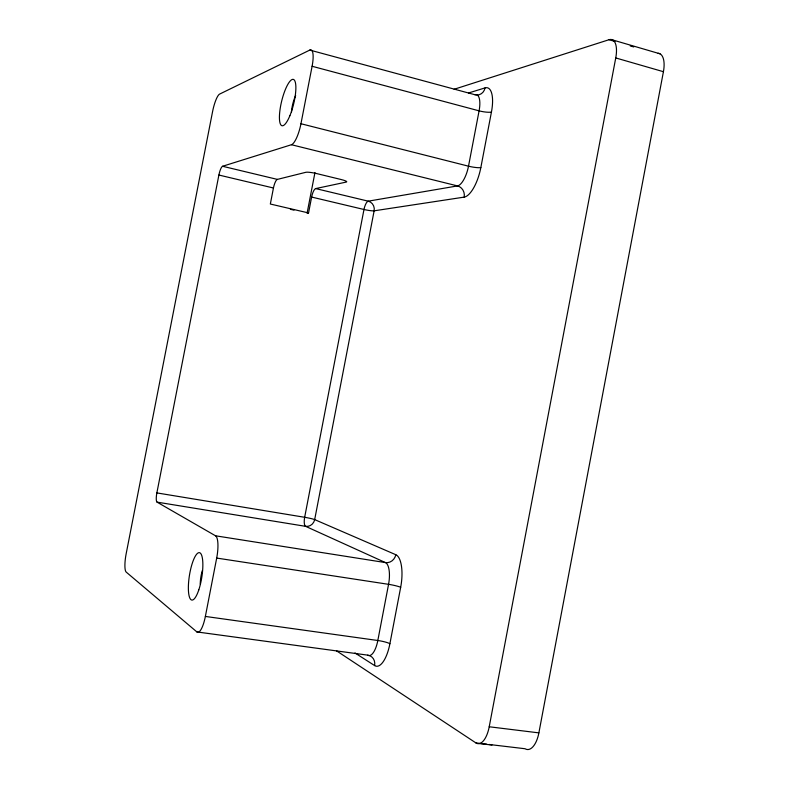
<?xml version="1.0" encoding="UTF-8"?>
<svg xmlns="http://www.w3.org/2000/svg" width="789" height="789" viewBox="0 0 789 789"><rect width="100%" height="100%" fill="white"/><g stroke="black" fill="none" stroke-linecap="round" stroke-linejoin="round"><path stroke-width="1.18" d="M489.091 744.471L525.07 748.741A22.417 10.296 -85.1 0 0 538.877 732.873L663.421 71.7A22.26 10.06 -71.8 0 0 658.115 53.267M336.499 650.807L475.895 742.903A22.674 9.774 -84.6 0 0 489.219 726.768L615.745 57.942A22.506 9.547 -72.3 0 0 609.029 39.716L454.119 89.275M354.981 652.957L374.617 665.571A28.542 10.612 -82.5 0 0 389.904 643.696L400.674 587.302A28.365 10.652 -81.7 0 0 395.802 554.716L314.673 519.606A8.097 0.631 10.9 0 0 304.662 517.288L156.863 492.908L218.888 175.04A8.373 1.933 -77.3 0 1 222.577 166.272L291.437 144.722L457.512 185.918A9.379 8.59 84 0 1 464.169 197.122L374.134 210.821A8.058 0.996 10.9 0 1 363.985 209.489L311.625 197.063L308.548 212.951L307.089 213.198L314.959 172.554M464.169 197.122A28.197 10.504 -75.4 0 0 480.836 167.584L491.439 112.048A28.335 10.425 -74.6 0 0 485.048 87.904L468.607 92.964M311.625 197.063A8.196 2.357 -76.9 0 1 315.679 188.581L346.263 182.072A8.659 1.203 11.1 0 0 341.065 179.507L316.744 173.6A8.709 1.213 11.2 0 0 305.915 172.278L277.353 179.399A8.265 2.189 -77 0 0 273.448 187.999L270.341 204.026L308.548 212.951M485.048 87.904A9.419 8.501 78.4 0 1 474.958 94.739L309.811 50.072L219.589 94.108A16.066 3.511 -76.8 0 0 212.606 111.456L126.151 553.829A16.194 3.56 -80.5 0 0 126.201 572.094L196.885 631.93A19.814 5.267 -81.3 0 0 205.367 616.436L216.689 558.07A19.686 5.286 -80.8 0 0 215.535 535.8L157.041 502.129A8.413 1.953 -80 0 1 156.863 492.908M291.437 144.722A19.567 5.207 -76.4 0 0 300.954 123.735L312.099 66.276A19.656 5.168 -75.9 0 0 309.811 50.072M475.895 742.903L486.685 744.185M479.525 743.563L491.971 745.043M489.219 726.768L538.877 732.873M196.885 631.93L367.743 655.146A9.517 8.649 -62.8 0 1 374.617 665.571M205.367 616.436L377.823 640.5A9.576 1.4 11.4 0 1 389.904 643.696M216.689 558.07L388.563 584.324A9.567 1.045 11.3 0 1 400.674 587.302M215.535 535.8L385.456 562.587A9.429 8.689 -69.2 0 0 395.802 554.716M157.041 502.129L305.59 526.332L385.456 562.587A18.946 7.012 -81.7 0 1 388.563 584.324L377.823 640.5A19.064 6.993 -82.5 0 1 367.743 655.146M290.411 209.302L293.981 210.14M218.888 175.04L273.448 187.999M222.577 166.272L277.353 179.399M315.679 188.581L368.236 201.165L457.512 185.918A18.837 6.923 -75.4 0 0 468.508 166.183L479.091 110.845A18.926 6.874 -74.7 0 0 474.958 94.739M300.954 123.735L468.508 166.183A9.498 1.558 10.4 0 0 480.836 167.584M312.099 66.276L479.091 110.845A9.498 1.894 10.2 0 0 491.439 112.048M615.745 57.942L663.421 71.7M612.688 39.963L659.999 53.81M609.029 39.716L614.917 41.442M630.233 45.92L633.764 46.946M291.476 112.038A14.281 3.758 -76.2 0 1 295.658 95.568M200.238 584.077A14.38 3.817 -81 0 1 202.329 570.555M363.985 209.489L304.662 517.288A8.137 2.623 -80.6 0 0 305.59 526.332A8.137 7.643 -67.3 0 0 314.673 519.606L374.134 210.821A8.097 7.565 82.3 0 0 368.236 201.165A8.097 2.594 -76.7 0 0 363.985 209.489M289.869 115.736A23.848 6.154 -76.3 0 0 293.419 79.423A23.848 6.154 -76.3 0 0 279.681 112.521A23.848 6.154 -76.3 0 0 289.869 115.736M198.789 589.906A24.015 6.253 -80.9 0 0 199.656 552.714A24.015 6.253 -80.9 0 0 188.384 586.483A24.015 6.253 -80.9 0 0 198.789 589.906"/></g></svg>
